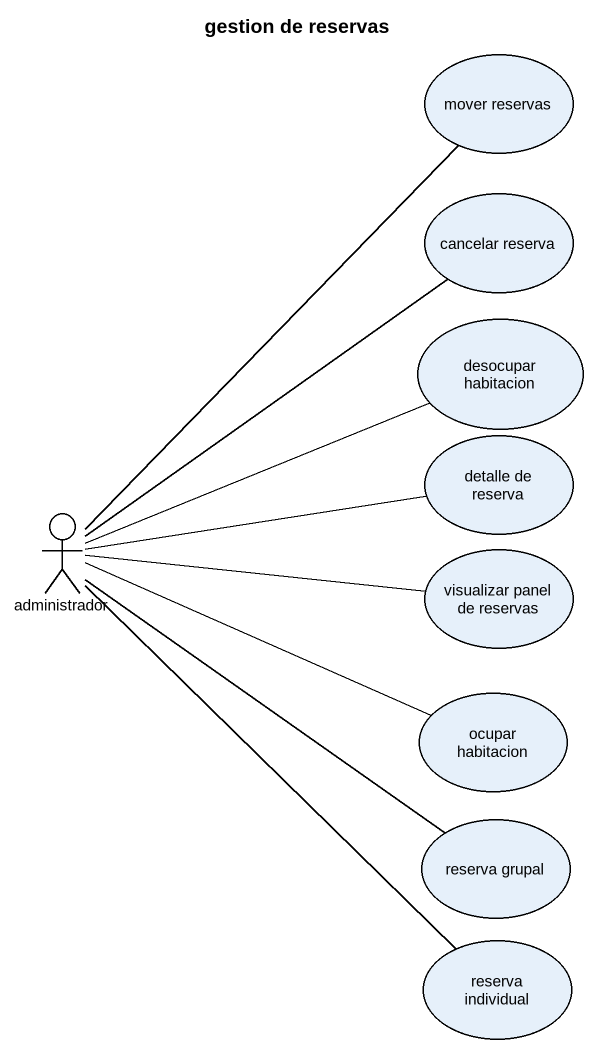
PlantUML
@startuml
title gestion de reservas
usecase "mover reservas" as mover_reservas
usecase "cancelar reserva" as cancelar_reserva
usecase "desocupar habitacion" as desocupar_habitacion
usecase "detalle de reserva" as detalle_de_reserva
actor administrador
usecase "visualizar panel de reservas" as visualizar_panel_de_reservas
usecase "ocupar habitacion" as ocupar_habitacion
usecase "reserva grupal" as reserva_grupal
usecase "reserva individual" as reserva_individual
administrador -up- mover_reservas
administrador -up- cancelar_reserva
administrador -right- desocupar_habitacion
administrador -right- detalle_de_reserva
administrador -right- visualizar_panel_de_reservas
administrador -right- ocupar_habitacion
administrador -- reserva_grupal
administrador -- reserva_individual
@enduml
